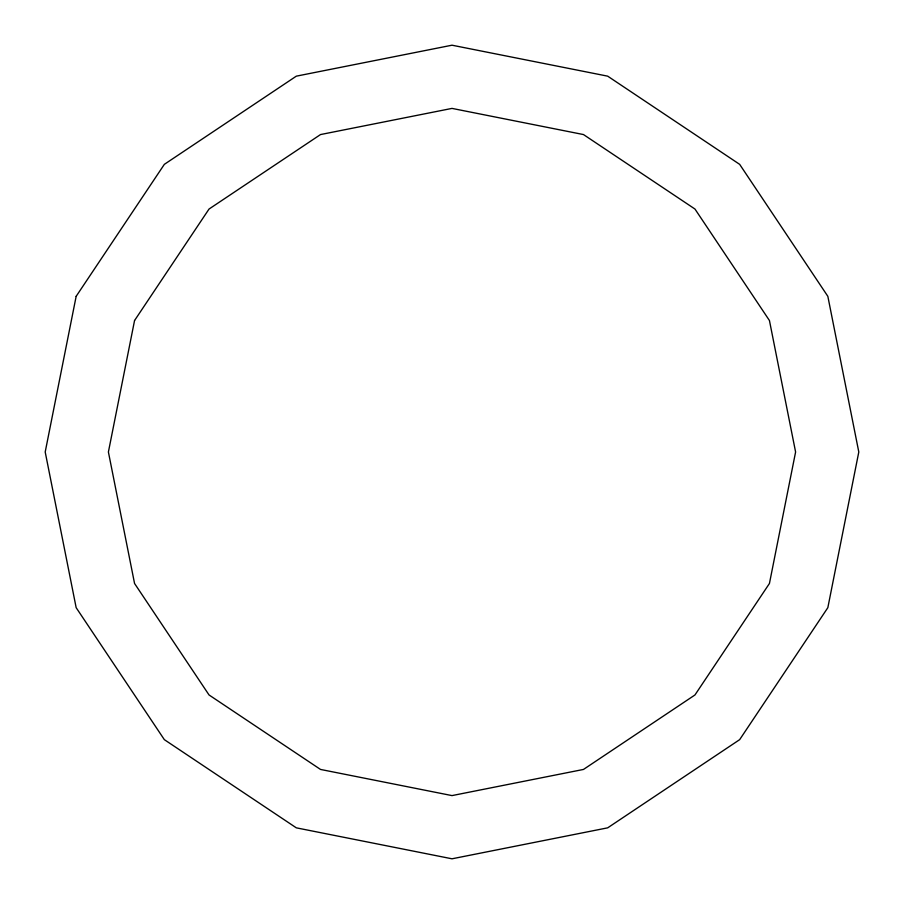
<?xml version="1.0" encoding="UTF-8"?>
<svg xmlns="http://www.w3.org/2000/svg" width="904" height="904" viewBox="0 0 904 904"><rect width="100%" height="100%" fill="white"/><g stroke="black" fill="none" stroke-linecap="round" stroke-linejoin="round"><path stroke-width="1.36" d="M76.162 296.32L45.2 452L76.162 607.68L164.347 739.653L296.32 827.838L452 858.8L607.68 827.838L739.653 739.653L827.838 607.68L858.8 452L827.838 296.32L739.653 164.347L607.68 76.162L452 45.2L296.32 76.162L164.347 164.347L76.162 296.32M134.56 320.513L108.401 452L134.56 583.487L209.039 694.961L320.513 769.44L452 795.599L583.487 769.44L694.961 694.961L769.44 583.487L795.599 452L769.44 320.513L694.961 209.039L583.487 134.56L452 108.401L320.513 134.56L209.039 209.039L134.56 320.513"/></g></svg>
